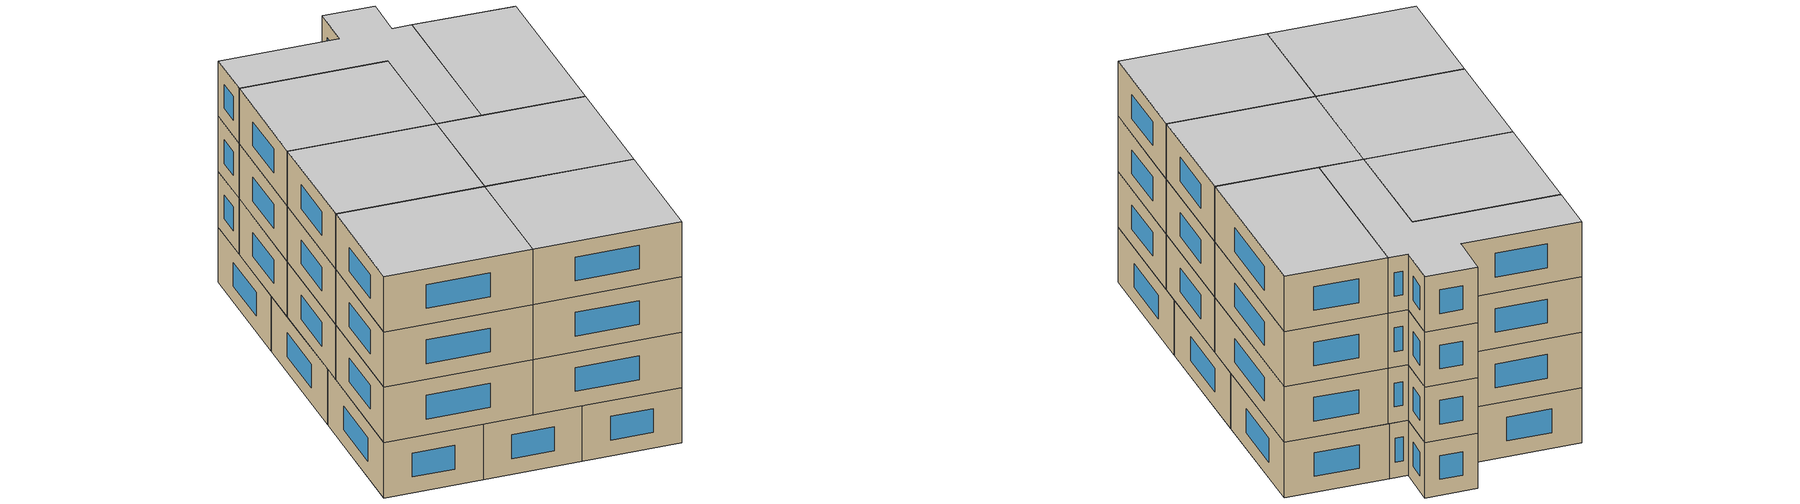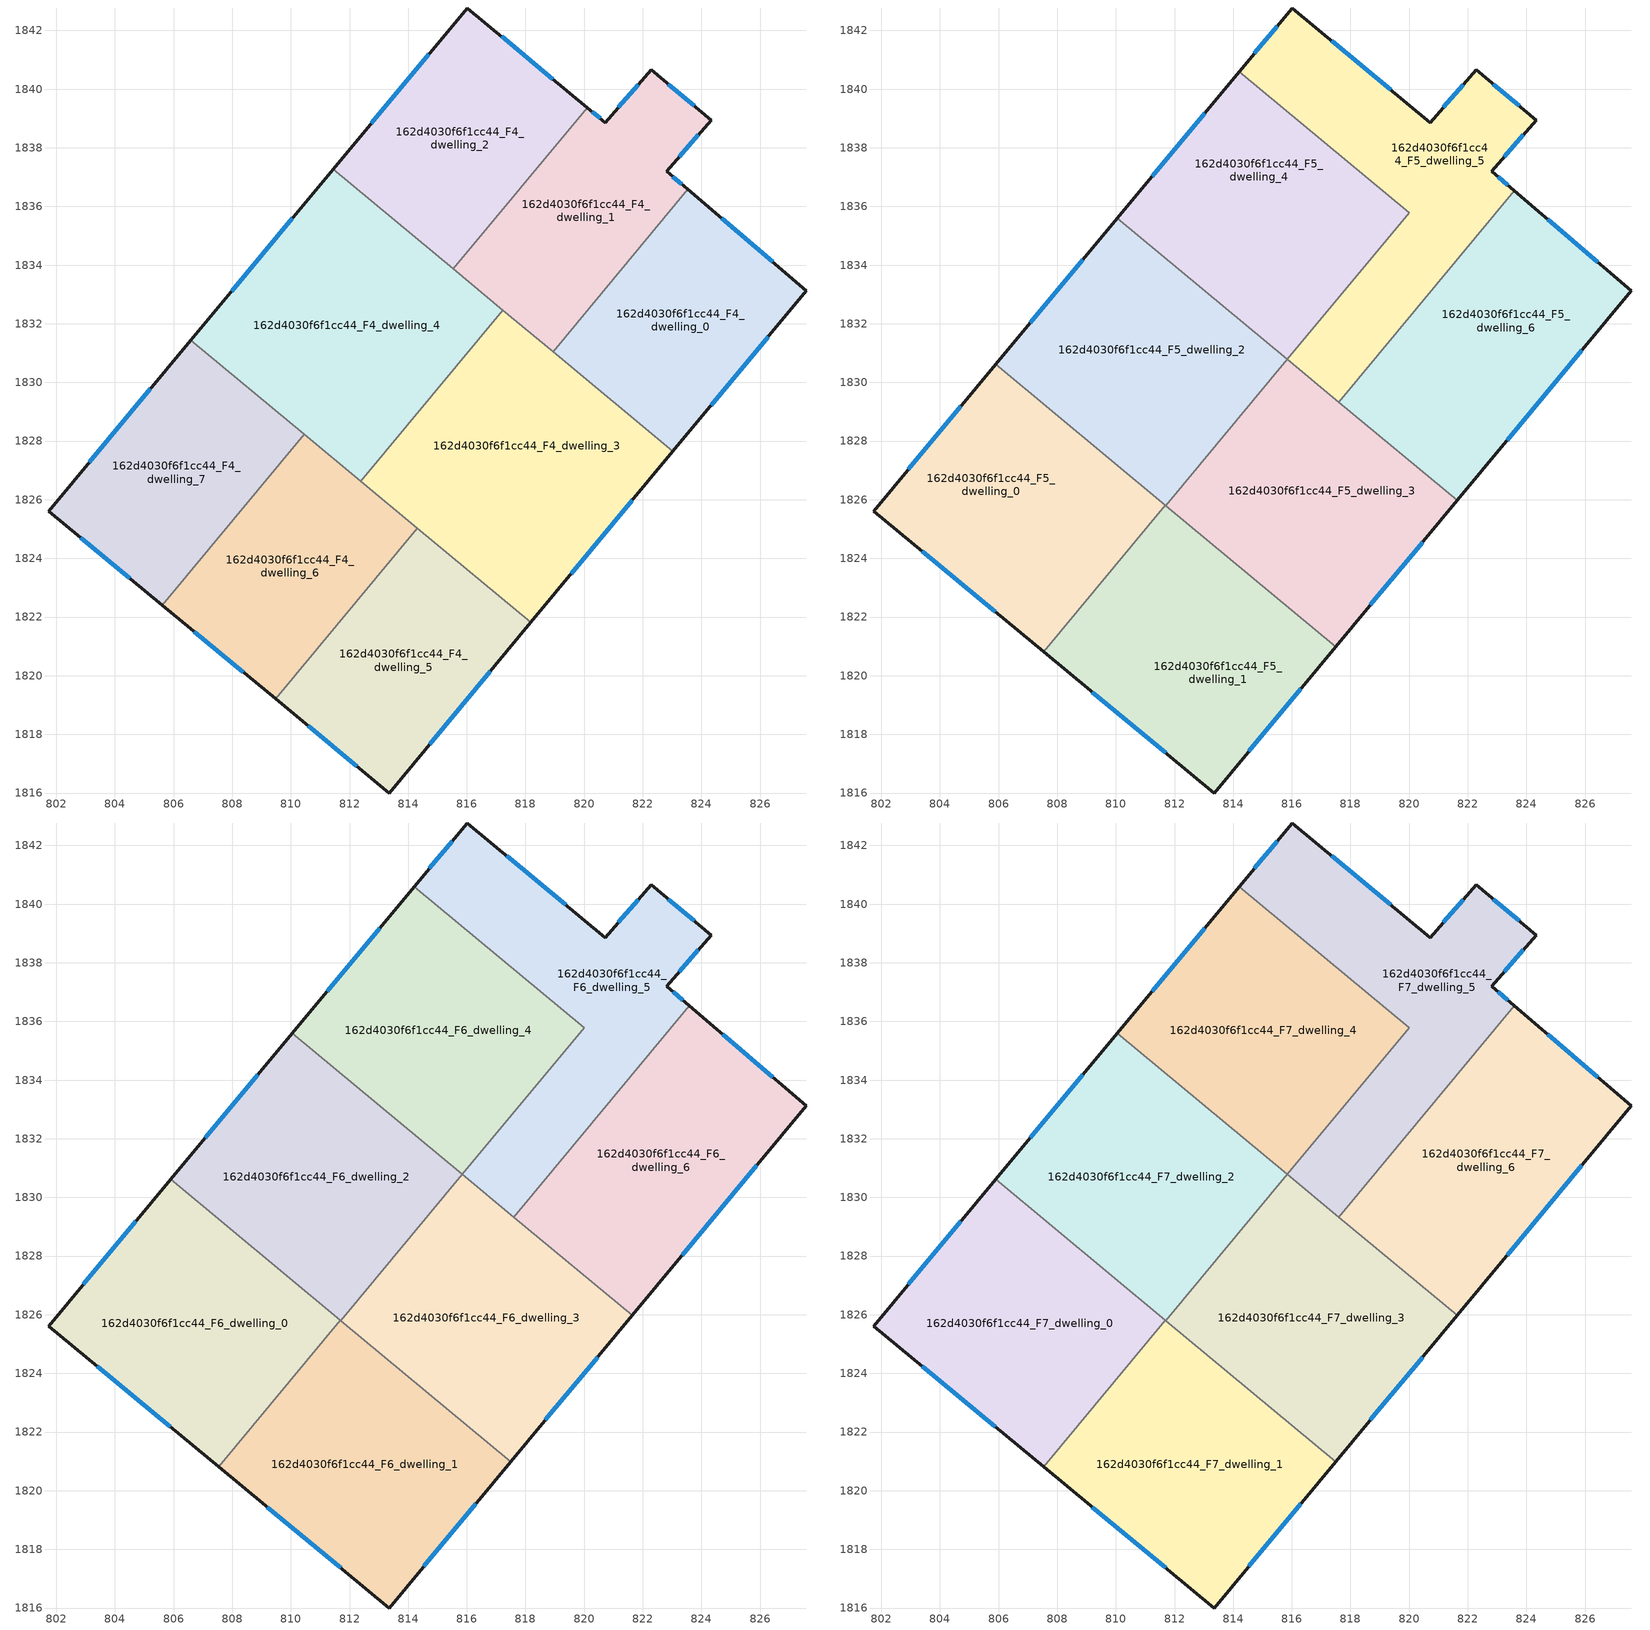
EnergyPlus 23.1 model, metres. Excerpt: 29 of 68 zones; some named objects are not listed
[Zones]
162d4030f6f1cc44_F4_dwelling_0
 floor to 162d4030f6f1cc44_F3_dwelling_0 (EU_floor_Construction): 827.58,1833.13 823.03,1827.65 818.94,1831.04 823.54,1836.58 z12
 wall outside (EU_wall_Construction): 823.03,1827.65 827.58,1833.13 823.54,1836.58 z12:15
 wall to 162d4030f6f1cc44_F4_dwelling_1 (EU_wall_Construction): 823.54,1836.58 818.94,1831.04 z12:15
 wall to 162d4030f6f1cc44_F4_dwelling_3 (EU_wall_Construction): 818.94,1831.04 823.03,1827.65 z12:15
 window (EU_Window_Construction): 826.42,1834.12 824.69,1835.59 / 824.33,1829.21 826.28,1831.57 z12.86:14.14
162d4030f6f1cc44_F4_dwelling_1
 floor to 162d4030f6f1cc44_F3_dwelling_1 (EU_floor_Construction): 824.33,1838.94 822.82,1837.19 823.54,1836.58 818.94,1831.04 815.53,1833.87 820.1,1839.37 820.72,1838.86 822.29,1840.66 z12
 wall outside (EU_wall_Construction): 823.54,1836.58 822.82,1837.19 824.33,1838.94 822.29,1840.66 820.72,1838.86 820.1,1839.37 z12:15
 wall to 162d4030f6f1cc44_F4_dwelling_2 (EU_wall_Construction): 820.1,1839.37 815.53,1833.87 z12:15
 wall to 162d4030f6f1cc44_F4_dwelling_4 (EU_wall_Construction): 815.53,1833.87 817.23,1832.46 z12:15
 wall to 162d4030f6f1cc44_F4_dwelling_3 (EU_wall_Construction): 817.23,1832.46 818.94,1831.04 z12:15
 window (EU_Window_Construction): 820.54,1839.01 820.28,1839.22 / 821.84,1840.15 821.17,1839.37 / 823.75,1839.43 822.87,1840.17 / 823.25,1837.69 823.9,1838.44 / 823.33,1836.75 823.02,1837.02 z12.86:14.14
162d4030f6f1cc44_F4_dwelling_2
 floor to 162d4030f6f1cc44_F3_dwelling_2 (EU_floor_Construction): 820.1,1839.37 815.53,1833.87 811.44,1837.27 816.02,1842.77 z12
 wall outside (EU_wall_Construction): 820.1,1839.37 816.02,1842.77 811.44,1837.27 z12:15
 wall to 162d4030f6f1cc44_F4_dwelling_4 (EU_wall_Construction): 811.44,1837.27 815.53,1833.87 z12:15
 window (EU_Window_Construction): 814.71,1841.2 812.75,1838.84 / 818.94,1840.34 817.18,1841.8 z12.86:14.14
162d4030f6f1cc44_F4_dwelling_3
 floor to 162d4030f6f1cc44_F3_dwelling_3 (EU_floor_Construction): 817.23,1832.46 815.53,1833.87 823.03,1827.65 818.18,1821.82 812.39,1826.63 z12
 wall outside (EU_wall_Construction): 818.18,1821.82 823.03,1827.65 z12:15
 wall to 162d4030f6f1cc44_F4_dwelling_4 (EU_wall_Construction): 817.23,1832.46 812.39,1826.63 z12:15
 wall to 162d4030f6f1cc44_F4_dwelling_5 (EU_wall_Construction): 814.31,1825.03 818.18,1821.82 z12:15
 wall adiabatic (EU_wall_Construction): 815.53,1833.87 817.23,1832.46 815.53,1833.87 z12:15
 wall to 162d4030f6f1cc44_F4_dwelling_6 (EU_wall_Construction): 812.39,1826.63 814.31,1825.03 z12:15
 window (EU_Window_Construction): 819.57,1823.48 821.64,1825.98 z12.86:14.14
 ceiling adiabatic (EU_roof_Construction): 818.18,1821.82 821.64,1825.98 815.85,1830.79 817.23,1832.46 815.53,1833.87 817.23,1832.46 812.39,1826.63 z15
162d4030f6f1cc44_F4_dwelling_4
 floor to 162d4030f6f1cc44_F3_dwelling_4 (EU_floor_Construction): 817.23,1832.46 812.39,1826.63 806.59,1831.44 811.44,1837.27 z12
 wall outside (EU_wall_Construction): 811.44,1837.27 806.59,1831.44 z12:15
 wall to 162d4030f6f1cc44_F4_dwelling_7 (EU_wall_Construction): 806.59,1831.44 810.45,1828.24 z12:15
 wall to 162d4030f6f1cc44_F4_dwelling_6 (EU_wall_Construction): 810.45,1828.24 812.39,1826.63 z12:15
 window (EU_Window_Construction): 810.05,1835.6 807.98,1833.11 z12.86:14.14
162d4030f6f1cc44_F4_dwelling_5
 floor to 162d4030f6f1cc44_F3_dwelling_5 (EU_floor_Construction): 818.18,1821.82 813.35,1816 809.48,1819.21 814.32,1825.03 z12
 wall outside (EU_wall_Construction): 809.48,1819.21 813.35,1816 818.18,1821.82 z12:15
 wall to 162d4030f6f1cc44_F4_dwelling_6 (EU_wall_Construction): 814.32,1825.03 809.48,1819.21 z12:15
 window (EU_Window_Construction): 814.73,1817.66 816.8,1820.16 / 810.59,1818.29 812.25,1816.92 z12.86:14.14
162d4030f6f1cc44_F4_dwelling_6
 floor to 162d4030f6f1cc44_F3_dwelling_6 (EU_floor_Construction): 814.32,1825.03 809.48,1819.21 805.61,1822.41 810.45,1828.24 z12
 wall outside (EU_wall_Construction): 805.61,1822.41 809.48,1819.21 z12:15
 wall to 162d4030f6f1cc44_F4_dwelling_7 (EU_wall_Construction): 810.45,1828.24 805.61,1822.41 z12:15
 window (EU_Window_Construction): 806.71,1821.49 808.37,1820.12 z12.86:14.14
162d4030f6f1cc44_F4_dwelling_7
 floor to 162d4030f6f1cc44_F3_dwelling_7 (EU_floor_Construction): 810.45,1828.24 805.61,1822.41 801.74,1825.61 806.59,1831.44 z12
 wall outside (EU_wall_Construction): 806.59,1831.44 801.74,1825.61 805.61,1822.41 z12:15
 window (EU_Window_Construction): 802.84,1824.7 804.5,1823.32 / 805.2,1829.78 803.12,1827.28 z12.86:14.14
 ceiling adiabatic (EU_roof_Construction): 805.61,1822.41 809.76,1827.41 805.9,1830.61 806.59,1831.44 801.74,1825.61 z15
162d4030f6f1cc44_F5_dwelling_0
 floor adiabatic (EU_floor_Construction): 809.76,1827.41 805.61,1822.41 801.74,1825.61 805.9,1830.61 z15
 floor to 162d4030f6f1cc44_F4_dwelling_6 (EU_floor_Construction): 811.69,1825.8 807.54,1820.81 805.61,1822.41 809.76,1827.41 z15
 wall outside (EU_wall_Construction): 805.9,1830.61 801.74,1825.61 807.54,1820.81 z15:18
 wall to 162d4030f6f1cc44_F5_dwelling_1 (EU_wall_Construction): 807.54,1820.81 811.69,1825.8 z15:18
 wall to 162d4030f6f1cc44_F5_dwelling_2 (EU_wall_Construction): 811.69,1825.8 805.9,1830.61 z15:18
 window (EU_Window_Construction): 803.4,1824.24 805.88,1822.18 / 804.71,1829.18 802.93,1827.04 z15.86:17.14
162d4030f6f1cc44_F5_dwelling_1
 floor to 162d4030f6f1cc44_F4_dwelling_5 (EU_floor_Construction): 817.49,1820.99 813.35,1816 809.48,1819.21 813.62,1824.2 z15
 floor to 162d4030f6f1cc44_F4_dwelling_6 (EU_floor_Construction): 813.62,1824.2 809.48,1819.21 807.54,1820.81 811.69,1825.8 z15
 wall outside (EU_wall_Construction): 807.54,1820.81 813.35,1816 817.49,1820.99 z15:18
 wall to 162d4030f6f1cc44_F5_dwelling_3 (EU_wall_Construction): 817.49,1820.99 811.7,1825.8 z15:18
 wall to 162d4030f6f1cc44_F5_dwelling_2 (EU_wall_Construction): 811.7,1825.8 811.69,1825.8 z15:18
 window (EU_Window_Construction): 809.2,1819.44 811.69,1817.37 / 814.54,1817.42 816.31,1819.56 z15.86:17.14
162d4030f6f1cc44_F5_dwelling_2
 floor to 162d4030f6f1cc44_F4_dwelling_4 (EU_floor_Construction): 815.85,1830.79 812.39,1826.63 806.59,1831.44 810.05,1835.6 z15
 floor to 162d4030f6f1cc44_F4_dwelling_7 (EU_floor_Construction): 810.45,1828.24 809.76,1827.41 805.9,1830.61 806.59,1831.44 z15
 floor to 162d4030f6f1cc44_F4_dwelling_6 (EU_floor_Construction): 812.39,1826.63 811.7,1825.8 809.76,1827.41 810.45,1828.24 z15
 wall outside (EU_wall_Construction): 810.05,1835.6 805.9,1830.61 z15:18
 wall to 162d4030f6f1cc44_F5_dwelling_3 (EU_wall_Construction): 811.7,1825.8 815.85,1830.79 z15:18
 wall to 162d4030f6f1cc44_F5_dwelling_4 (EU_wall_Construction): 815.85,1830.79 810.05,1835.6 z15:18
 window (EU_Window_Construction): 808.87,1834.18 807.09,1832.04 z15.86:17.14
162d4030f6f1cc44_F5_dwelling_3
 floor adiabatic (EU_floor_Construction): 821.64,1825.98 818.18,1821.82 812.39,1826.63 815.85,1830.79 z15
 floor to 162d4030f6f1cc44_F4_dwelling_5 (EU_floor_Construction): 818.18,1821.82 817.49,1820.99 813.62,1824.2 814.31,1825.03 z15
 floor to 162d4030f6f1cc44_F4_dwelling_6 (EU_floor_Construction): 814.31,1825.03 813.62,1824.2 811.7,1825.8 812.39,1826.63 z15
 wall outside (EU_wall_Construction): 817.49,1820.99 821.64,1825.98 z15:18
 wall to 162d4030f6f1cc44_F5_dwelling_6 (EU_wall_Construction): 821.64,1825.98 817.61,1829.33 z15:18
 wall to 162d4030f6f1cc44_F5_dwelling_5 (EU_wall_Construction): 817.61,1829.33 815.85,1830.79 z15:18
 window (EU_Window_Construction): 818.68,1822.41 820.46,1824.55 z15.86:17.14
162d4030f6f1cc44_F5_dwelling_4
 floor to 162d4030f6f1cc44_F4_dwelling_2 (EU_floor_Construction): 818.3,1837.2 815.53,1833.87 811.44,1837.27 814.21,1840.6 z15
 floor to 162d4030f6f1cc44_F4_dwelling_1 (EU_floor_Construction): 820,1835.79 817.23,1832.46 815.53,1833.87 818.3,1837.2 z15
 floor to 162d4030f6f1cc44_F4_dwelling_4 (EU_floor_Construction): 817.23,1832.46 815.85,1830.79 810.05,1835.6 811.44,1837.27 z15
 wall outside (EU_wall_Construction): 814.21,1840.6 810.05,1835.6 z15:18
 wall to 162d4030f6f1cc44_F5_dwelling_5 (EU_wall_Construction): 815.85,1830.79 820,1835.79 814.21,1840.6 z15:18
 window (EU_Window_Construction): 813.02,1839.17 811.24,1837.03 z15.86:17.14
162d4030f6f1cc44_F5_dwelling_5
 floor to 162d4030f6f1cc44_F4_dwelling_1 (EU_floor_Construction): 824.33,1838.94 822.82,1837.19 823.54,1836.58 818.94,1831.04 817.23,1832.46 820,1835.79 818.3,1837.2 820.1,1839.37 820.72,1838.86 822.29,1840.66 z15
 floor to 162d4030f6f1cc44_F4_dwelling_0 (EU_floor_Construction): 823.59,1836.54 818.99,1831 818.94,1831.04 823.54,1836.58 z15
 floor to 162d4030f6f1cc44_F4_dwelling_2 (EU_floor_Construction): 820.1,1839.37 818.3,1837.2 814.21,1840.6 816.02,1842.77 z15
 floor to 162d4030f6f1cc44_F4_dwelling_3 (EU_floor_Construction): 818.99,1831 817.61,1829.33 815.85,1830.79 817.23,1832.46 z15
 wall outside (EU_wall_Construction): 823.59,1836.54 822.82,1837.19 824.33,1838.94 822.29,1840.66 820.72,1838.86 816.02,1842.77 814.21,1840.6 z15:18
 wall to 162d4030f6f1cc44_F5_dwelling_6 (EU_wall_Construction): 817.61,1829.33 823.59,1836.54 z15:18
 window (EU_Window_Construction): 815.5,1842.15 814.73,1841.22 / 819.38,1839.98 817.36,1841.65 / 821.84,1840.15 821.17,1839.37 / 823.75,1839.43 822.87,1840.17 / 823.25,1837.69 823.9,1838.44 / 823.37,1836.72 823.04,1837 z15.86:17.14
162d4030f6f1cc44_F5_dwelling_6
 floor to 162d4030f6f1cc44_F4_dwelling_0 (EU_floor_Construction): 827.58,1833.13 823.03,1827.65 818.99,1831 823.59,1836.54 z15
 floor to 162d4030f6f1cc44_F4_dwelling_3 (EU_floor_Construction): 823.03,1827.65 821.64,1825.98 817.61,1829.33 818.99,1831 z15
 wall outside (EU_wall_Construction): 821.64,1825.98 827.58,1833.13 823.59,1836.54 z15:18
 window (EU_Window_Construction): 826.44,1834.1 824.73,1835.56 / 823.34,1828.02 825.88,1831.09 z15.86:17.14
162d4030f6f1cc44_F6_dwelling_0
 floor to 162d4030f6f1cc44_F5_dwelling_0 (EU_floor_Construction): 811.69,1825.8 807.54,1820.81 801.74,1825.61 805.9,1830.61 z18
 wall outside (EU_wall_Construction): 805.9,1830.61 801.74,1825.61 807.54,1820.81 z18:21
 wall to 162d4030f6f1cc44_F6_dwelling_1 (EU_wall_Construction): 807.54,1820.81 811.69,1825.8 z18:21
 wall to 162d4030f6f1cc44_F6_dwelling_2 (EU_wall_Construction): 811.69,1825.8 805.9,1830.61 z18:21
 window (EU_Window_Construction): 803.4,1824.24 805.88,1822.18 / 804.71,1829.18 802.93,1827.04 z18.86:20.14
162d4030f6f1cc44_F6_dwelling_1
 floor to 162d4030f6f1cc44_F5_dwelling_1 (EU_floor_Construction): 817.49,1820.99 813.35,1816 807.54,1820.81 811.69,1825.8 z18
 wall outside (EU_wall_Construction): 807.54,1820.81 813.35,1816 817.49,1820.99 z18:21
 wall to 162d4030f6f1cc44_F6_dwelling_3 (EU_wall_Construction): 817.49,1820.99 811.7,1825.8 z18:21
 wall to 162d4030f6f1cc44_F6_dwelling_2 (EU_wall_Construction): 811.7,1825.8 811.69,1825.8 z18:21
 window (EU_Window_Construction): 809.2,1819.44 811.69,1817.37 / 814.54,1817.42 816.31,1819.56 z18.86:20.14
162d4030f6f1cc44_F6_dwelling_2
 floor to 162d4030f6f1cc44_F5_dwelling_2 (EU_floor_Construction): 815.85,1830.79 811.7,1825.8 805.9,1830.61 810.05,1835.6 z18
 wall outside (EU_wall_Construction): 810.05,1835.6 805.9,1830.61 z18:21
 wall to 162d4030f6f1cc44_F6_dwelling_3 (EU_wall_Construction): 811.7,1825.8 815.85,1830.79 z18:21
 wall to 162d4030f6f1cc44_F6_dwelling_4 (EU_wall_Construction): 815.85,1830.79 810.05,1835.6 z18:21
 window (EU_Window_Construction): 808.87,1834.18 807.09,1832.04 z18.86:20.14
162d4030f6f1cc44_F6_dwelling_3
 floor to 162d4030f6f1cc44_F5_dwelling_3 (EU_floor_Construction): 821.64,1825.98 817.49,1820.99 811.7,1825.8 815.85,1830.79 z18
 wall outside (EU_wall_Construction): 817.49,1820.99 821.64,1825.98 z18:21
 wall to 162d4030f6f1cc44_F6_dwelling_6 (EU_wall_Construction): 821.64,1825.98 817.61,1829.33 z18:21
 wall to 162d4030f6f1cc44_F6_dwelling_5 (EU_wall_Construction): 817.61,1829.33 815.85,1830.79 z18:21
 window (EU_Window_Construction): 818.68,1822.41 820.46,1824.55 z18.86:20.14
162d4030f6f1cc44_F6_dwelling_4
 floor to 162d4030f6f1cc44_F5_dwelling_4 (EU_floor_Construction): 820,1835.79 815.85,1830.79 810.05,1835.6 814.21,1840.6 z18
 wall outside (EU_wall_Construction): 814.21,1840.6 810.05,1835.6 z18:21
 wall to 162d4030f6f1cc44_F6_dwelling_5 (EU_wall_Construction): 815.85,1830.79 820,1835.79 814.21,1840.6 z18:21
 window (EU_Window_Construction): 813.02,1839.17 811.24,1837.03 z18.86:20.14
162d4030f6f1cc44_F6_dwelling_5
 floor to 162d4030f6f1cc44_F5_dwelling_5 (EU_floor_Construction): 822.29,1840.66 824.33,1838.94 822.82,1837.19 823.59,1836.54 817.61,1829.33 815.85,1830.79 820,1835.79 814.21,1840.6 816.02,1842.77 820.72,1838.86 z18
 wall outside (EU_wall_Construction): 823.59,1836.54 822.82,1837.19 824.33,1838.94 822.29,1840.66 820.72,1838.86 816.02,1842.77 814.21,1840.6 z18:21
 wall to 162d4030f6f1cc44_F6_dwelling_6 (EU_wall_Construction): 817.61,1829.33 823.59,1836.54 z18:21
 window (EU_Window_Construction): 815.5,1842.15 814.73,1841.22 / 819.38,1839.98 817.36,1841.65 / 821.84,1840.15 821.17,1839.37 / 823.75,1839.43 822.87,1840.17 / 823.25,1837.69 823.9,1838.44 / 823.37,1836.72 823.04,1837 z18.86:20.14
162d4030f6f1cc44_F6_dwelling_6
 floor to 162d4030f6f1cc44_F5_dwelling_6 (EU_floor_Construction): 827.58,1833.13 821.64,1825.98 817.61,1829.33 823.59,1836.54 z18
 wall outside (EU_wall_Construction): 821.64,1825.98 827.58,1833.13 823.59,1836.54 z18:21
 window (EU_Window_Construction): 826.44,1834.1 824.73,1835.56 / 823.34,1828.02 825.88,1831.09 z18.86:20.14
162d4030f6f1cc44_F7_dwelling_0
 floor to 162d4030f6f1cc44_F6_dwelling_0 (EU_floor_Construction): 811.69,1825.8 807.54,1820.81 801.74,1825.61 805.9,1830.61 z21
 wall outside (EU_wall_Construction): 805.9,1830.61 801.74,1825.61 807.54,1820.81 z21:24
 wall to 162d4030f6f1cc44_F7_dwelling_1 (EU_wall_Construction): 807.54,1820.81 811.69,1825.8 z21:24
 wall to 162d4030f6f1cc44_F7_dwelling_2 (EU_wall_Construction): 811.69,1825.8 805.9,1830.61 z21:24
 window (EU_Window_Construction): 803.4,1824.24 805.88,1822.18 / 804.71,1829.18 802.93,1827.04 z21.86:23.14
 ceiling to 162d4030f6f1cc44_F8_dwelling_0 (EU_floor_Construction): 807.54,1820.81 811.69,1825.8 805.9,1830.61 801.74,1825.61 z24
162d4030f6f1cc44_F7_dwelling_1
 floor to 162d4030f6f1cc44_F6_dwelling_1 (EU_floor_Construction): 817.49,1820.99 813.35,1816 807.54,1820.81 811.69,1825.8 z21
 wall outside (EU_wall_Construction): 807.54,1820.81 813.35,1816 817.49,1820.99 z21:24
 wall to 162d4030f6f1cc44_F7_dwelling_3 (EU_wall_Construction): 817.49,1820.99 811.7,1825.8 z21:24
 wall to 162d4030f6f1cc44_F7_dwelling_2 (EU_wall_Construction): 811.7,1825.8 811.69,1825.8 z21:24
 window (EU_Window_Construction): 809.2,1819.44 811.69,1817.37 / 814.54,1817.42 816.31,1819.56 z21.86:23.14
 ceiling to 162d4030f6f1cc44_F8_dwelling_1 (EU_floor_Construction): 813.35,1816 817.49,1820.99 811.69,1825.8 807.54,1820.81 z24
162d4030f6f1cc44_F7_dwelling_2
 floor to 162d4030f6f1cc44_F6_dwelling_2 (EU_floor_Construction): 815.85,1830.79 811.7,1825.8 805.9,1830.61 810.05,1835.6 z21
 wall outside (EU_wall_Construction): 810.05,1835.6 805.9,1830.61 z21:24
 wall to 162d4030f6f1cc44_F7_dwelling_3 (EU_wall_Construction): 811.7,1825.8 815.85,1830.79 z21:24
 wall to 162d4030f6f1cc44_F7_dwelling_4 (EU_wall_Construction): 815.85,1830.79 810.05,1835.6 z21:24
 window (EU_Window_Construction): 808.87,1834.18 807.09,1832.04 z21.86:23.14
 ceiling to 162d4030f6f1cc44_F8_dwelling_2 (EU_floor_Construction): 811.7,1825.8 815.85,1830.79 810.05,1835.6 805.9,1830.61 z24
162d4030f6f1cc44_F7_dwelling_3
 floor to 162d4030f6f1cc44_F6_dwelling_3 (EU_floor_Construction): 821.64,1825.98 817.49,1820.99 811.7,1825.8 815.85,1830.79 z21
 wall outside (EU_wall_Construction): 817.49,1820.99 821.64,1825.98 z21:24
 wall to 162d4030f6f1cc44_F7_dwelling_6 (EU_wall_Construction): 821.64,1825.98 817.61,1829.33 z21:24
 wall to 162d4030f6f1cc44_F7_dwelling_5 (EU_wall_Construction): 817.61,1829.33 815.85,1830.79 z21:24
 window (EU_Window_Construction): 818.68,1822.41 820.46,1824.55 z21.86:23.14
 ceiling to 162d4030f6f1cc44_F8_dwelling_3 (EU_floor_Construction): 817.49,1820.99 821.64,1825.98 815.85,1830.79 811.7,1825.8 z24
162d4030f6f1cc44_F7_dwelling_4
 floor to 162d4030f6f1cc44_F6_dwelling_4 (EU_floor_Construction): 820,1835.79 815.85,1830.79 810.05,1835.6 814.21,1840.6 z21
 wall outside (EU_wall_Construction): 814.21,1840.6 810.05,1835.6 z21:24
 wall to 162d4030f6f1cc44_F7_dwelling_5 (EU_wall_Construction): 815.85,1830.79 820,1835.79 814.21,1840.6 z21:24
 window (EU_Window_Construction): 813.02,1839.17 811.24,1837.03 z21.86:23.14
 ceiling to 162d4030f6f1cc44_F8_dwelling_4 (EU_floor_Construction): 815.85,1830.79 820,1835.79 814.21,1840.6 810.05,1835.6 z24
162d4030f6f1cc44_F7_dwelling_5
 floor to 162d4030f6f1cc44_F6_dwelling_5 (EU_floor_Construction): 822.29,1840.66 824.33,1838.94 822.82,1837.19 823.59,1836.54 817.61,1829.33 815.85,1830.79 820,1835.79 814.21,1840.6 816.02,1842.77 820.72,1838.86 z21
 wall outside (EU_wall_Construction): 823.59,1836.54 822.82,1837.19 824.33,1838.94 822.29,1840.66 820.72,1838.86 816.02,1842.77 814.21,1840.6 z21:24
 wall to 162d4030f6f1cc44_F7_dwelling_6 (EU_wall_Construction): 817.61,1829.33 823.59,1836.54 z21:24
 window (EU_Window_Construction): 815.5,1842.15 814.73,1841.22 / 819.38,1839.98 817.36,1841.65 / 821.84,1840.15 821.17,1839.37 / 823.75,1839.43 822.87,1840.17 / 823.25,1837.69 823.9,1838.44 / 823.37,1836.72 823.04,1837 z21.86:23.14
 ceiling to 162d4030f6f1cc44_F8_dwelling_5 (EU_floor_Construction): 817.61,1829.33 823.59,1836.54 822.82,1837.19 824.33,1838.94 822.29,1840.66 820.72,1838.86 816.02,1842.77 814.21,1840.6 820,1835.79 815.85,1830.79 z24
162d4030f6f1cc44_F7_dwelling_6
 floor to 162d4030f6f1cc44_F6_dwelling_6 (EU_floor_Construction): 827.58,1833.13 821.64,1825.98 817.61,1829.33 823.59,1836.54 z21
 wall outside (EU_wall_Construction): 821.64,1825.98 827.58,1833.13 823.59,1836.54 z21:24
 window (EU_Window_Construction): 826.44,1834.1 824.73,1835.56 / 823.34,1828.02 825.88,1831.09 z21.86:23.14
 ceiling to 162d4030f6f1cc44_F8_dwelling_6 (EU_floor_Construction): 821.64,1825.98 827.58,1833.13 823.59,1836.54 817.61,1829.33 z24
[Building]
EU S2 Campaign: North Axis=0; Terrain=City; Solar Distribution=FullExterior
[Site:Location]
Helsinki-Vantaa.AP: Latitude=60.317; Longitude=24.963; Time Zone=2; Elevation=54.6
[SizingPeriod:WeatherFileDays]
AnnualSizingPeriod: Begin Month=1; Begin Day of Month=1; End Month=12; End Day of Month=31; Day of Week for Start Day=Monday; Use Weather File Daylight Saving Period=No; Use Weather File Rain and Snow Indicators=No
[MATERIAL]
EU_InternalMass_Material: Roughness=MediumRough; Thickness=0.1; Conductivity=1; Density=1800; Specific Heat=900; Thermal Absorptance=0.9; Solar Absorptance=0.7; Visible Absorptance=0.7
[MATERIAL:NOMASS] Roughness=MediumRough; Thermal Absorptance=0.9; Solar Absorptance=0.7; Visible Absorptance=0.7
Name | Thermal Resistance
EU_wall_NoMass | 1.10183
EU_roof_NoMass; EU_floor_NoMass | 1.70606
[WINDOWMATERIAL:SIMPLEGLAZINGSYSTEM]
EU_Window_SimpleGlazing: UFactor=3.11035; Solar Heat Gain Coefficient=0.8; Visible Transmittance=0.8
[CONSTRUCTION]
EU_wall_Construction: EU_wall_NoMass
EU_roof_Construction: EU_roof_NoMass
EU_floor_Construction: EU_floor_NoMass
EU_Window_Construction: EU_Window_SimpleGlazing
EU_InternalMass_Construction: EU_InternalMass_Material
[ZONE] Type=1; Multiplier=1; Ceiling Height=autocalculate; Floor Area=autocalculate; Part of Total Floor Area=Yes
Name | Volume
162d4030f6f1cc44_F4_dwelling_0 | 114.157
162d4030f6f1cc44_F5_dwelling_0; 162d4030f6f1cc44_F6_dwelling_0; 162d4030f6f1cc44_F7_dwelling_0 | 146.782
162d4030f6f1cc44_F4_dwelling_1 | 114.178
162d4030f6f1cc44_F5_dwelling_1; 162d4030f6f1cc44_F6_dwelling_1; 162d4030f6f1cc44_F7_dwelling_1 | 146.792
162d4030f6f1cc44_F4_dwelling_2 | 114.152
162d4030f6f1cc44_F5_dwelling_2; 162d4030f6f1cc44_F6_dwelling_2; 162d4030f6f1cc44_F7_dwelling_2 | 146.788
162d4030f6f1cc44_F4_dwelling_3 | 171.248
162d4030f6f1cc44_F5_dwelling_3; 162d4030f6f1cc44_F6_dwelling_3; 162d4030f6f1cc44_F7_dwelling_3 | 146.783
162d4030f6f1cc44_F4_dwelling_4 | 171.262
162d4030f6f1cc44_F5_dwelling_4; 162d4030f6f1cc44_F6_dwelling_4; 162d4030f6f1cc44_F7_dwelling_4 | 146.801
162d4030f6f1cc44_F4_dwelling_5 | 114.177
162d4030f6f1cc44_F5_dwelling_5; 162d4030f6f1cc44_F6_dwelling_5; 162d4030f6f1cc44_F7_dwelling_5 | 146.789
162d4030f6f1cc44_F4_dwelling_6 | 114.158
162d4030f6f1cc44_F5_dwelling_6; 162d4030f6f1cc44_F6_dwelling_6; 162d4030f6f1cc44_F7_dwelling_6 | 146.765
162d4030f6f1cc44_F4_dwelling_7 | 114.181
[INTERNALMASS] Construction=EU_InternalMass_Construction
Name | Zone or ZoneList | Surface Area
162d4030f6f1cc44_F4_dwelling_0_EU_InternalMass | 162d4030f6f1cc44_F4_dwelling_0 | 38.0524
162d4030f6f1cc44_F4_dwelling_1_EU_InternalMass | 162d4030f6f1cc44_F4_dwelling_1 | 38.0591
162d4030f6f1cc44_F4_dwelling_2_EU_InternalMass | 162d4030f6f1cc44_F4_dwelling_2 | 38.0504
162d4030f6f1cc44_F4_dwelling_3_EU_InternalMass | 162d4030f6f1cc44_F4_dwelling_3 | 57.0847
162d4030f6f1cc44_F4_dwelling_4_EU_InternalMass | 162d4030f6f1cc44_F4_dwelling_4 | 57.0874
162d4030f6f1cc44_F4_dwelling_5_EU_InternalMass | 162d4030f6f1cc44_F4_dwelling_5 | 38.0591
162d4030f6f1cc44_F4_dwelling_6_EU_InternalMass | 162d4030f6f1cc44_F4_dwelling_6 | 38.0527
162d4030f6f1cc44_F4_dwelling_7_EU_InternalMass | 162d4030f6f1cc44_F4_dwelling_7 | 38.0604
162d4030f6f1cc44_F5_dwelling_0_EU_InternalMass | 162d4030f6f1cc44_F5_dwelling_0 | 48.9267
162d4030f6f1cc44_F5_dwelling_1_EU_InternalMass | 162d4030f6f1cc44_F5_dwelling_1 | 48.9306
162d4030f6f1cc44_F5_dwelling_2_EU_InternalMass | 162d4030f6f1cc44_F5_dwelling_2 | 48.9309
162d4030f6f1cc44_F5_dwelling_3_EU_InternalMass | 162d4030f6f1cc44_F5_dwelling_3 | 48.9274
162d4030f6f1cc44_F5_dwelling_4_EU_InternalMass | 162d4030f6f1cc44_F5_dwelling_4 | 48.9324
162d4030f6f1cc44_F5_dwelling_5_EU_InternalMass | 162d4030f6f1cc44_F5_dwelling_5 | 48.9294
162d4030f6f1cc44_F5_dwelling_6_EU_InternalMass | 162d4030f6f1cc44_F5_dwelling_6 | 48.9218
162d4030f6f1cc44_F6_dwelling_0_EU_InternalMass | 162d4030f6f1cc44_F6_dwelling_0 | 48.9267
162d4030f6f1cc44_F6_dwelling_1_EU_InternalMass | 162d4030f6f1cc44_F6_dwelling_1 | 48.9306
162d4030f6f1cc44_F6_dwelling_2_EU_InternalMass | 162d4030f6f1cc44_F6_dwelling_2 | 48.9309
162d4030f6f1cc44_F6_dwelling_3_EU_InternalMass | 162d4030f6f1cc44_F6_dwelling_3 | 48.9274
162d4030f6f1cc44_F6_dwelling_4_EU_InternalMass | 162d4030f6f1cc44_F6_dwelling_4 | 48.9324
162d4030f6f1cc44_F6_dwelling_5_EU_InternalMass | 162d4030f6f1cc44_F6_dwelling_5 | 48.9294
162d4030f6f1cc44_F6_dwelling_6_EU_InternalMass | 162d4030f6f1cc44_F6_dwelling_6 | 48.9218
162d4030f6f1cc44_F7_dwelling_0_EU_InternalMass | 162d4030f6f1cc44_F7_dwelling_0 | 48.9267
162d4030f6f1cc44_F7_dwelling_1_EU_InternalMass | 162d4030f6f1cc44_F7_dwelling_1 | 48.9306
162d4030f6f1cc44_F7_dwelling_2_EU_InternalMass | 162d4030f6f1cc44_F7_dwelling_2 | 48.9309
162d4030f6f1cc44_F7_dwelling_3_EU_InternalMass | 162d4030f6f1cc44_F7_dwelling_3 | 48.9274
162d4030f6f1cc44_F7_dwelling_4_EU_InternalMass | 162d4030f6f1cc44_F7_dwelling_4 | 48.9324
162d4030f6f1cc44_F7_dwelling_5_EU_InternalMass | 162d4030f6f1cc44_F7_dwelling_5 | 48.9294
162d4030f6f1cc44_F7_dwelling_6_EU_InternalMass | 162d4030f6f1cc44_F7_dwelling_6 | 48.9218
[OTHEREQUIPMENT] Fuel Type=Electricity; Design Level Calculation Method=Watts/Area; Power per Zone Floor Area=1; Fraction Latent=0; Fraction Radiant=0; Fraction Lost=0; Carbon Dioxide Generation Rate=0; EndUse Subcategory=EU_Step8_InternalGains
Name | Zone or ZoneList or Space or SpaceList | Schedule
EU_Step8_InternalGain_162d4030f6f1cc44_F4_dwelling_0_f000 | 162d4030f6f1cc44_F4_dwelling_0 | EU_Step8_GainSchedule_162d4030f6f1cc44_F4_dwelling_0_f000
EU_Step8_InternalGain_162d4030f6f1cc44_F4_dwelling_1_f000 | 162d4030f6f1cc44_F4_dwelling_1 | EU_Step8_GainSchedule_162d4030f6f1cc44_F4_dwelling_1_f000
EU_Step8_InternalGain_162d4030f6f1cc44_F4_dwelling_2_f000 | 162d4030f6f1cc44_F4_dwelling_2 | EU_Step8_GainSchedule_162d4030f6f1cc44_F4_dwelling_2_f000
EU_Step8_InternalGain_162d4030f6f1cc44_F4_dwelling_3_f000 | 162d4030f6f1cc44_F4_dwelling_3 | EU_Step8_GainSchedule_162d4030f6f1cc44_F4_dwelling_3_f000
EU_Step8_InternalGain_162d4030f6f1cc44_F4_dwelling_4_f000 | 162d4030f6f1cc44_F4_dwelling_4 | EU_Step8_GainSchedule_162d4030f6f1cc44_F4_dwelling_4_f000
EU_Step8_InternalGain_162d4030f6f1cc44_F4_dwelling_5_f000 | 162d4030f6f1cc44_F4_dwelling_5 | EU_Step8_GainSchedule_162d4030f6f1cc44_F4_dwelling_5_f000
EU_Step8_InternalGain_162d4030f6f1cc44_F4_dwelling_6_f000 | 162d4030f6f1cc44_F4_dwelling_6 | EU_Step8_GainSchedule_162d4030f6f1cc44_F4_dwelling_6_f000
EU_Step8_InternalGain_162d4030f6f1cc44_F4_dwelling_7_f000 | 162d4030f6f1cc44_F4_dwelling_7 | EU_Step8_GainSchedule_162d4030f6f1cc44_F4_dwelling_7_f000
EU_Step8_InternalGain_162d4030f6f1cc44_F5_dwelling_0_f000 | 162d4030f6f1cc44_F5_dwelling_0 | EU_Step8_GainSchedule_162d4030f6f1cc44_F5_dwelling_0_f000
EU_Step8_InternalGain_162d4030f6f1cc44_F5_dwelling_1_f000 | 162d4030f6f1cc44_F5_dwelling_1 | EU_Step8_GainSchedule_162d4030f6f1cc44_F5_dwelling_1_f000
EU_Step8_InternalGain_162d4030f6f1cc44_F5_dwelling_2_f000 | 162d4030f6f1cc44_F5_dwelling_2 | EU_Step8_GainSchedule_162d4030f6f1cc44_F5_dwelling_2_f000
EU_Step8_InternalGain_162d4030f6f1cc44_F5_dwelling_3_f000 | 162d4030f6f1cc44_F5_dwelling_3 | EU_Step8_GainSchedule_162d4030f6f1cc44_F5_dwelling_3_f000
EU_Step8_InternalGain_162d4030f6f1cc44_F5_dwelling_4_f000 | 162d4030f6f1cc44_F5_dwelling_4 | EU_Step8_GainSchedule_162d4030f6f1cc44_F5_dwelling_4_f000
EU_Step8_InternalGain_162d4030f6f1cc44_F5_dwelling_5_f000 | 162d4030f6f1cc44_F5_dwelling_5 | EU_Step8_GainSchedule_162d4030f6f1cc44_F5_dwelling_5_f000
EU_Step8_InternalGain_162d4030f6f1cc44_F5_dwelling_6_f000 | 162d4030f6f1cc44_F5_dwelling_6 | EU_Step8_GainSchedule_162d4030f6f1cc44_F5_dwelling_6_f000
EU_Step8_InternalGain_162d4030f6f1cc44_F6_dwelling_0_f000 | 162d4030f6f1cc44_F6_dwelling_0 | EU_Step8_GainSchedule_162d4030f6f1cc44_F6_dwelling_0_f000
EU_Step8_InternalGain_162d4030f6f1cc44_F6_dwelling_1_f000 | 162d4030f6f1cc44_F6_dwelling_1 | EU_Step8_GainSchedule_162d4030f6f1cc44_F6_dwelling_1_f000
EU_Step8_InternalGain_162d4030f6f1cc44_F6_dwelling_2_f000 | 162d4030f6f1cc44_F6_dwelling_2 | EU_Step8_GainSchedule_162d4030f6f1cc44_F6_dwelling_2_f000
EU_Step8_InternalGain_162d4030f6f1cc44_F6_dwelling_3_f000 | 162d4030f6f1cc44_F6_dwelling_3 | EU_Step8_GainSchedule_162d4030f6f1cc44_F6_dwelling_3_f000
EU_Step8_InternalGain_162d4030f6f1cc44_F6_dwelling_4_f000 | 162d4030f6f1cc44_F6_dwelling_4 | EU_Step8_GainSchedule_162d4030f6f1cc44_F6_dwelling_4_f000
EU_Step8_InternalGain_162d4030f6f1cc44_F6_dwelling_5_f000 | 162d4030f6f1cc44_F6_dwelling_5 | EU_Step8_GainSchedule_162d4030f6f1cc44_F6_dwelling_5_f000
EU_Step8_InternalGain_162d4030f6f1cc44_F6_dwelling_6_f000 | 162d4030f6f1cc44_F6_dwelling_6 | EU_Step8_GainSchedule_162d4030f6f1cc44_F6_dwelling_6_f000
EU_Step8_InternalGain_162d4030f6f1cc44_F7_dwelling_0_f000 | 162d4030f6f1cc44_F7_dwelling_0 | EU_Step8_GainSchedule_162d4030f6f1cc44_F7_dwelling_0_f000
EU_Step8_InternalGain_162d4030f6f1cc44_F7_dwelling_1_f000 | 162d4030f6f1cc44_F7_dwelling_1 | EU_Step8_GainSchedule_162d4030f6f1cc44_F7_dwelling_1_f000
EU_Step8_InternalGain_162d4030f6f1cc44_F7_dwelling_2_f000 | 162d4030f6f1cc44_F7_dwelling_2 | EU_Step8_GainSchedule_162d4030f6f1cc44_F7_dwelling_2_f000
EU_Step8_InternalGain_162d4030f6f1cc44_F7_dwelling_3_f000 | 162d4030f6f1cc44_F7_dwelling_3 | EU_Step8_GainSchedule_162d4030f6f1cc44_F7_dwelling_3_f000
EU_Step8_InternalGain_162d4030f6f1cc44_F7_dwelling_4_f000 | 162d4030f6f1cc44_F7_dwelling_4 | EU_Step8_GainSchedule_162d4030f6f1cc44_F7_dwelling_4_f000
EU_Step8_InternalGain_162d4030f6f1cc44_F7_dwelling_5_f000 | 162d4030f6f1cc44_F7_dwelling_5 | EU_Step8_GainSchedule_162d4030f6f1cc44_F7_dwelling_5_f000
EU_Step8_InternalGain_162d4030f6f1cc44_F7_dwelling_6_f000 | 162d4030f6f1cc44_F7_dwelling_6 | EU_Step8_GainSchedule_162d4030f6f1cc44_F7_dwelling_6_f000
[ZONEVENTILATION:DESIGNFLOWRATE] Schedule=EU_AlwaysOn; Design Flow Rate Calculation Method=AirChanges/Hour; Air Changes per Hour=0.756316; Ventilation Type=Natural; Fan Pressure Rise=0; Fan Total Efficiency=1; Constant Term Coefficient=1; Temperature Term Coefficient=0; Velocity Term Coefficient=0; Velocity Squared Term Coefficient=0; Minimum Indoor Temperature=-100; Maximum Indoor Temperature=100; Delta Temperature=-100; Minimum Outdoor Temperature=-100; Maximum Outdoor Temperature=100; Maximum Wind Speed=40
Name | Zone or ZoneList or Space or SpaceList
EU_ConstantAir_162d4030f6f1cc44_F4_dwelling_0 | 162d4030f6f1cc44_F4_dwelling_0
EU_ConstantAir_162d4030f6f1cc44_F4_dwelling_1 | 162d4030f6f1cc44_F4_dwelling_1
EU_ConstantAir_162d4030f6f1cc44_F4_dwelling_2 | 162d4030f6f1cc44_F4_dwelling_2
EU_ConstantAir_162d4030f6f1cc44_F4_dwelling_3 | 162d4030f6f1cc44_F4_dwelling_3
EU_ConstantAir_162d4030f6f1cc44_F4_dwelling_4 | 162d4030f6f1cc44_F4_dwelling_4
EU_ConstantAir_162d4030f6f1cc44_F4_dwelling_5 | 162d4030f6f1cc44_F4_dwelling_5
EU_ConstantAir_162d4030f6f1cc44_F4_dwelling_6 | 162d4030f6f1cc44_F4_dwelling_6
EU_ConstantAir_162d4030f6f1cc44_F4_dwelling_7 | 162d4030f6f1cc44_F4_dwelling_7
EU_ConstantAir_162d4030f6f1cc44_F5_dwelling_0 | 162d4030f6f1cc44_F5_dwelling_0
EU_ConstantAir_162d4030f6f1cc44_F5_dwelling_1 | 162d4030f6f1cc44_F5_dwelling_1
EU_ConstantAir_162d4030f6f1cc44_F5_dwelling_2 | 162d4030f6f1cc44_F5_dwelling_2
EU_ConstantAir_162d4030f6f1cc44_F5_dwelling_3 | 162d4030f6f1cc44_F5_dwelling_3
EU_ConstantAir_162d4030f6f1cc44_F5_dwelling_4 | 162d4030f6f1cc44_F5_dwelling_4
EU_ConstantAir_162d4030f6f1cc44_F5_dwelling_5 | 162d4030f6f1cc44_F5_dwelling_5
EU_ConstantAir_162d4030f6f1cc44_F5_dwelling_6 | 162d4030f6f1cc44_F5_dwelling_6
EU_ConstantAir_162d4030f6f1cc44_F6_dwelling_0 | 162d4030f6f1cc44_F6_dwelling_0
EU_ConstantAir_162d4030f6f1cc44_F6_dwelling_1 | 162d4030f6f1cc44_F6_dwelling_1
EU_ConstantAir_162d4030f6f1cc44_F6_dwelling_2 | 162d4030f6f1cc44_F6_dwelling_2
EU_ConstantAir_162d4030f6f1cc44_F6_dwelling_3 | 162d4030f6f1cc44_F6_dwelling_3
EU_ConstantAir_162d4030f6f1cc44_F6_dwelling_4 | 162d4030f6f1cc44_F6_dwelling_4
EU_ConstantAir_162d4030f6f1cc44_F6_dwelling_5 | 162d4030f6f1cc44_F6_dwelling_5
EU_ConstantAir_162d4030f6f1cc44_F6_dwelling_6 | 162d4030f6f1cc44_F6_dwelling_6
EU_ConstantAir_162d4030f6f1cc44_F7_dwelling_0 | 162d4030f6f1cc44_F7_dwelling_0
EU_ConstantAir_162d4030f6f1cc44_F7_dwelling_1 | 162d4030f6f1cc44_F7_dwelling_1
EU_ConstantAir_162d4030f6f1cc44_F7_dwelling_2 | 162d4030f6f1cc44_F7_dwelling_2
EU_ConstantAir_162d4030f6f1cc44_F7_dwelling_3 | 162d4030f6f1cc44_F7_dwelling_3
EU_ConstantAir_162d4030f6f1cc44_F7_dwelling_4 | 162d4030f6f1cc44_F7_dwelling_4
EU_ConstantAir_162d4030f6f1cc44_F7_dwelling_5 | 162d4030f6f1cc44_F7_dwelling_5
EU_ConstantAir_162d4030f6f1cc44_F7_dwelling_6 | 162d4030f6f1cc44_F7_dwelling_6
[HVACTEMPLATE:THERMOSTAT] Constant Heating Setpoint=20; Constant Cooling Setpoint=50
EU_HeatOnly_162d4030f6f1cc44_F0_dwelling_0; EU_HeatOnly_162d4030f6f1cc44_F0_dwelling_1
[HVACTEMPLATE:ZONE:IDEALLOADSAIRSYSTEM] System Availability Schedule=EU_AlwaysOn; Maximum Heating Supply Air Temperature=50; Minimum Cooling Supply Air Temperature=13; Maximum Heating Supply Air Humidity Ratio=0.0156; Minimum Cooling Supply Air Humidity Ratio=0.0077; Heating Limit=NoLimit; Cooling Limit=NoLimit; Heating Availability Schedule=EU_AlwaysOn; Cooling Availability Schedule=EU_CoolingOff; Dehumidification Control Type=ConstantSensibleHeatRatio; Cooling Sensible Heat Ratio=0.7; Dehumidification Setpoint=60; Humidification Control Type=None; Humidification Setpoint=30; Outdoor Air Method=None; Outdoor Air Flow Rate per Person=0.00944; Outdoor Air Flow Rate per Zone Floor Area=0; Outdoor Air Flow Rate per Zone=0; Demand Controlled Ventilation Type=None; Outdoor Air Economizer Type=NoEconomizer; Heat Recovery Type=None; Sensible Heat Recovery Effectiveness=0.7; Latent Heat Recovery Effectiveness=0.65
Name | Template Thermostat
162d4030f6f1cc44_F4_dwelling_0 | EU_HeatOnly_162d4030f6f1cc44_F4_dwelling_0
162d4030f6f1cc44_F4_dwelling_1 | EU_HeatOnly_162d4030f6f1cc44_F4_dwelling_1
162d4030f6f1cc44_F4_dwelling_2 | EU_HeatOnly_162d4030f6f1cc44_F4_dwelling_2
162d4030f6f1cc44_F4_dwelling_3 | EU_HeatOnly_162d4030f6f1cc44_F4_dwelling_3
162d4030f6f1cc44_F4_dwelling_4 | EU_HeatOnly_162d4030f6f1cc44_F4_dwelling_4
162d4030f6f1cc44_F4_dwelling_5 | EU_HeatOnly_162d4030f6f1cc44_F4_dwelling_5
162d4030f6f1cc44_F4_dwelling_6 | EU_HeatOnly_162d4030f6f1cc44_F4_dwelling_6
162d4030f6f1cc44_F4_dwelling_7 | EU_HeatOnly_162d4030f6f1cc44_F4_dwelling_7
162d4030f6f1cc44_F5_dwelling_0 | EU_HeatOnly_162d4030f6f1cc44_F5_dwelling_0
162d4030f6f1cc44_F5_dwelling_1 | EU_HeatOnly_162d4030f6f1cc44_F5_dwelling_1
162d4030f6f1cc44_F5_dwelling_2 | EU_HeatOnly_162d4030f6f1cc44_F5_dwelling_2
162d4030f6f1cc44_F5_dwelling_3 | EU_HeatOnly_162d4030f6f1cc44_F5_dwelling_3
162d4030f6f1cc44_F5_dwelling_4 | EU_HeatOnly_162d4030f6f1cc44_F5_dwelling_4
162d4030f6f1cc44_F5_dwelling_5 | EU_HeatOnly_162d4030f6f1cc44_F5_dwelling_5
162d4030f6f1cc44_F5_dwelling_6 | EU_HeatOnly_162d4030f6f1cc44_F5_dwelling_6
162d4030f6f1cc44_F6_dwelling_0 | EU_HeatOnly_162d4030f6f1cc44_F6_dwelling_0
162d4030f6f1cc44_F6_dwelling_1 | EU_HeatOnly_162d4030f6f1cc44_F6_dwelling_1
162d4030f6f1cc44_F6_dwelling_2 | EU_HeatOnly_162d4030f6f1cc44_F6_dwelling_2
162d4030f6f1cc44_F6_dwelling_3 | EU_HeatOnly_162d4030f6f1cc44_F6_dwelling_3
162d4030f6f1cc44_F6_dwelling_4 | EU_HeatOnly_162d4030f6f1cc44_F6_dwelling_4
162d4030f6f1cc44_F6_dwelling_5 | EU_HeatOnly_162d4030f6f1cc44_F6_dwelling_5
162d4030f6f1cc44_F6_dwelling_6 | EU_HeatOnly_162d4030f6f1cc44_F6_dwelling_6
162d4030f6f1cc44_F7_dwelling_0 | EU_HeatOnly_162d4030f6f1cc44_F7_dwelling_0
162d4030f6f1cc44_F7_dwelling_1 | EU_HeatOnly_162d4030f6f1cc44_F7_dwelling_1
162d4030f6f1cc44_F7_dwelling_2 | EU_HeatOnly_162d4030f6f1cc44_F7_dwelling_2
162d4030f6f1cc44_F7_dwelling_3 | EU_HeatOnly_162d4030f6f1cc44_F7_dwelling_3
162d4030f6f1cc44_F7_dwelling_4 | EU_HeatOnly_162d4030f6f1cc44_F7_dwelling_4
162d4030f6f1cc44_F7_dwelling_5 | EU_HeatOnly_162d4030f6f1cc44_F7_dwelling_5
162d4030f6f1cc44_F7_dwelling_6 | EU_HeatOnly_162d4030f6f1cc44_F7_dwelling_6
[SIZING:ZONE] Zone Cooling Design Supply Air Temperature Input Method=SupplyAirTemperature; Zone Cooling Design Supply Air Temperature=13; Zone Heating Design Supply Air Temperature Input Method=SupplyAirTemperature; Zone Heating Design Supply Air Temperature=50; Zone Cooling Design Supply Air Humidity Ratio=0.008; Zone Heating Design Supply Air Humidity Ratio=0.008; Cooling Design Air Flow Method=DesignDay; Cooling Design Air Flow Rate=0; Cooling Minimum Air Flow per Zone Floor Area=0.000762; Cooling Minimum Air Flow=0; Cooling Minimum Air Flow Fraction=0.2; Heating Design Air Flow Method=DesignDay; Heating Design Air Flow Rate=0; Heating Maximum Air Flow per Zone Floor Area=0.002032; Heating Maximum Air Flow=0.141576; Heating Maximum Air Flow Fraction=0.3; Account for Dedicated Outdoor Air System=No; Dedicated Outdoor Air System Control Strategy=NeutralSupplyAir; Dedicated Outdoor Air Low Setpoint Temperature for Design=autosize; Dedicated Outdoor Air High Setpoint Temperature for Design=autosize; Zone Load Sizing Method=Sensible Load Only No Latent Load; Zone Latent Cooling Design Supply Air Humidity Ratio Input Method=HumidityRatioDifference; Zone Cooling Design Supply Air Humidity Ratio Difference=0.005; Zone Latent Heating Design Supply Air Humidity Ratio Input Method=HumidityRatioDifference; Zone Humidification Design Supply Air Humidity Ratio Difference=0.005
162d4030f6f1cc44_F4_dwelling_0; 162d4030f6f1cc44_F4_dwelling_1; 162d4030f6f1cc44_F4_dwelling_2; 162d4030f6f1cc44_F4_dwelling_3; 162d4030f6f1cc44_F4_dwelling_4; 162d4030f6f1cc44_F4_dwelling_5; 162d4030f6f1cc44_F4_dwelling_6; 162d4030f6f1cc44_F4_dwelling_7; 162d4030f6f1cc44_F5_dwelling_0; 162d4030f6f1cc44_F5_dwelling_1; 162d4030f6f1cc44_F5_dwelling_2; 162d4030f6f1cc44_F5_dwelling_3; 162d4030f6f1cc44_F5_dwelling_4; 162d4030f6f1cc44_F5_dwelling_5; 162d4030f6f1cc44_F5_dwelling_6; 162d4030f6f1cc44_F6_dwelling_0; 162d4030f6f1cc44_F6_dwelling_1; 162d4030f6f1cc44_F6_dwelling_2; 162d4030f6f1cc44_F6_dwelling_3; 162d4030f6f1cc44_F6_dwelling_4; 162d4030f6f1cc44_F6_dwelling_5; 162d4030f6f1cc44_F6_dwelling_6; 162d4030f6f1cc44_F7_dwelling_0; 162d4030f6f1cc44_F7_dwelling_1; 162d4030f6f1cc44_F7_dwelling_2; 162d4030f6f1cc44_F7_dwelling_3; 162d4030f6f1cc44_F7_dwelling_4; 162d4030f6f1cc44_F7_dwelling_5; 162d4030f6f1cc44_F7_dwelling_6
[SCHEDULE:CONSTANT]
Name | Hourly Value
EU_AlwaysOn | 1
EU_CoolingOff | 0
[SCHEDULE:FILE] Column Number=1; Rows to Skip at Top=0; Number of Hours of Data=8760; Column Separator=Comma; Interpolate to Timestep=No; Minutes per Item=60; Adjust Schedule for Daylight Savings=Yes
Name | File
EU_Step8_GainSchedule_162d4030f6f1cc44_F4_dwelling_0_f000 | ../../schedules/162d4030f6f1cc44/162d4030f6f1cc44_F4_dwelling_0_f000_gain.csv
EU_Step8_GainSchedule_162d4030f6f1cc44_F4_dwelling_1_f000 | ../../schedules/162d4030f6f1cc44/162d4030f6f1cc44_F4_dwelling_1_f000_gain.csv
EU_Step8_GainSchedule_162d4030f6f1cc44_F4_dwelling_2_f000 | ../../schedules/162d4030f6f1cc44/162d4030f6f1cc44_F4_dwelling_2_f000_gain.csv
EU_Step8_GainSchedule_162d4030f6f1cc44_F4_dwelling_3_f000 | ../../schedules/162d4030f6f1cc44/162d4030f6f1cc44_F4_dwelling_3_f000_gain.csv
EU_Step8_GainSchedule_162d4030f6f1cc44_F4_dwelling_4_f000 | ../../schedules/162d4030f6f1cc44/162d4030f6f1cc44_F4_dwelling_4_f000_gain.csv
EU_Step8_GainSchedule_162d4030f6f1cc44_F4_dwelling_5_f000 | ../../schedules/162d4030f6f1cc44/162d4030f6f1cc44_F4_dwelling_5_f000_gain.csv
EU_Step8_GainSchedule_162d4030f6f1cc44_F4_dwelling_6_f000 | ../../schedules/162d4030f6f1cc44/162d4030f6f1cc44_F4_dwelling_6_f000_gain.csv
EU_Step8_GainSchedule_162d4030f6f1cc44_F4_dwelling_7_f000 | ../../schedules/162d4030f6f1cc44/162d4030f6f1cc44_F4_dwelling_7_f000_gain.csv
EU_Step8_GainSchedule_162d4030f6f1cc44_F5_dwelling_0_f000 | ../../schedules/162d4030f6f1cc44/162d4030f6f1cc44_F5_dwelling_0_f000_gain.csv
EU_Step8_GainSchedule_162d4030f6f1cc44_F5_dwelling_1_f000 | ../../schedules/162d4030f6f1cc44/162d4030f6f1cc44_F5_dwelling_1_f000_gain.csv
EU_Step8_GainSchedule_162d4030f6f1cc44_F5_dwelling_2_f000 | ../../schedules/162d4030f6f1cc44/162d4030f6f1cc44_F5_dwelling_2_f000_gain.csv
EU_Step8_GainSchedule_162d4030f6f1cc44_F5_dwelling_3_f000 | ../../schedules/162d4030f6f1cc44/162d4030f6f1cc44_F5_dwelling_3_f000_gain.csv
EU_Step8_GainSchedule_162d4030f6f1cc44_F5_dwelling_4_f000 | ../../schedules/162d4030f6f1cc44/162d4030f6f1cc44_F5_dwelling_4_f000_gain.csv
EU_Step8_GainSchedule_162d4030f6f1cc44_F5_dwelling_5_f000 | ../../schedules/162d4030f6f1cc44/162d4030f6f1cc44_F5_dwelling_5_f000_gain.csv
EU_Step8_GainSchedule_162d4030f6f1cc44_F5_dwelling_6_f000 | ../../schedules/162d4030f6f1cc44/162d4030f6f1cc44_F5_dwelling_6_f000_gain.csv
EU_Step8_GainSchedule_162d4030f6f1cc44_F6_dwelling_0_f000 | ../../schedules/162d4030f6f1cc44/162d4030f6f1cc44_F6_dwelling_0_f000_gain.csv
EU_Step8_GainSchedule_162d4030f6f1cc44_F6_dwelling_1_f000 | ../../schedules/162d4030f6f1cc44/162d4030f6f1cc44_F6_dwelling_1_f000_gain.csv
EU_Step8_GainSchedule_162d4030f6f1cc44_F6_dwelling_2_f000 | ../../schedules/162d4030f6f1cc44/162d4030f6f1cc44_F6_dwelling_2_f000_gain.csv
EU_Step8_GainSchedule_162d4030f6f1cc44_F6_dwelling_3_f000 | ../../schedules/162d4030f6f1cc44/162d4030f6f1cc44_F6_dwelling_3_f000_gain.csv
EU_Step8_GainSchedule_162d4030f6f1cc44_F6_dwelling_4_f000 | ../../schedules/162d4030f6f1cc44/162d4030f6f1cc44_F6_dwelling_4_f000_gain.csv
EU_Step8_GainSchedule_162d4030f6f1cc44_F6_dwelling_5_f000 | ../../schedules/162d4030f6f1cc44/162d4030f6f1cc44_F6_dwelling_5_f000_gain.csv
EU_Step8_GainSchedule_162d4030f6f1cc44_F6_dwelling_6_f000 | ../../schedules/162d4030f6f1cc44/162d4030f6f1cc44_F6_dwelling_6_f000_gain.csv
EU_Step8_GainSchedule_162d4030f6f1cc44_F7_dwelling_0_f000 | ../../schedules/162d4030f6f1cc44/162d4030f6f1cc44_F7_dwelling_0_f000_gain.csv
EU_Step8_GainSchedule_162d4030f6f1cc44_F7_dwelling_1_f000 | ../../schedules/162d4030f6f1cc44/162d4030f6f1cc44_F7_dwelling_1_f000_gain.csv
EU_Step8_GainSchedule_162d4030f6f1cc44_F7_dwelling_2_f000 | ../../schedules/162d4030f6f1cc44/162d4030f6f1cc44_F7_dwelling_2_f000_gain.csv
EU_Step8_GainSchedule_162d4030f6f1cc44_F7_dwelling_3_f000 | ../../schedules/162d4030f6f1cc44/162d4030f6f1cc44_F7_dwelling_3_f000_gain.csv
EU_Step8_GainSchedule_162d4030f6f1cc44_F7_dwelling_4_f000 | ../../schedules/162d4030f6f1cc44/162d4030f6f1cc44_F7_dwelling_4_f000_gain.csv
EU_Step8_GainSchedule_162d4030f6f1cc44_F7_dwelling_5_f000 | ../../schedules/162d4030f6f1cc44/162d4030f6f1cc44_F7_dwelling_5_f000_gain.csv
EU_Step8_GainSchedule_162d4030f6f1cc44_F7_dwelling_6_f000 | ../../schedules/162d4030f6f1cc44/162d4030f6f1cc44_F7_dwelling_6_f000_gain.csv
